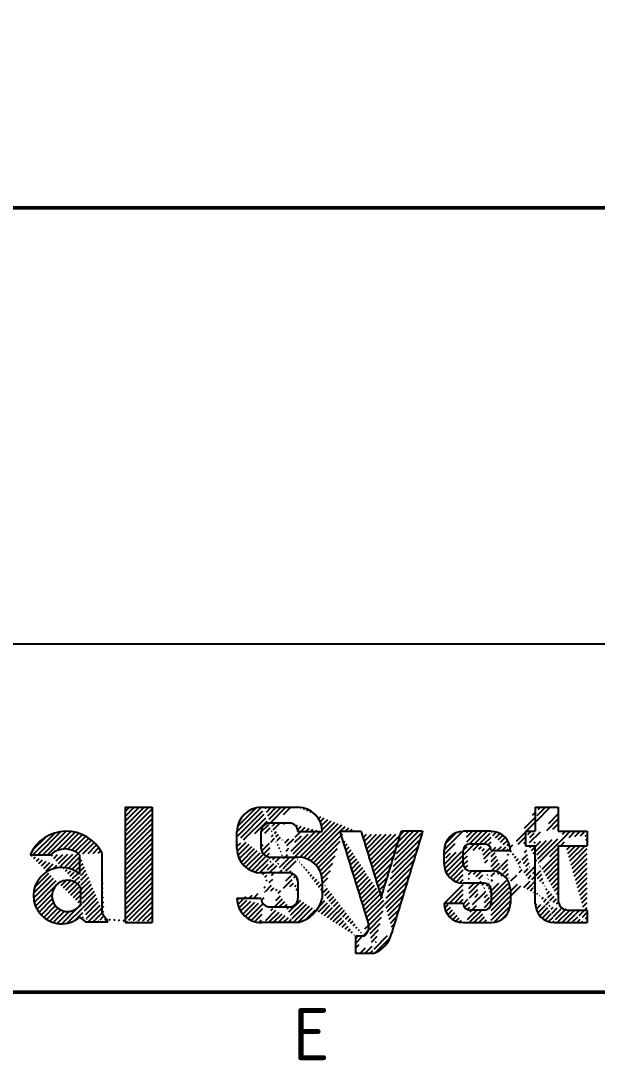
# Model space of a CAD drawing. Header units: millimetres. Extents: x 0 to 556, y 1 to 306.
# Drawn here: x 220.93 to 247.37, y 3.38 to 51.09 of the extents above; entities that cross this region are included whole.
import ezdxf
from ezdxf.enums import TextEntityAlignment as Align

# ---------------------------------------------------------------- set-up
doc = ezdxf.new("R2010")
doc.units = ezdxf.units.MM
for name, color, linetype in [('LSIS LOGO', 7, 'Continuous'), ('Sheet Line', 3, 'Continuous'), ('Sheet Text', 2, 'Continuous')]:
    doc.layers.add(name, color=color, linetype=linetype)
doc.layers.add('Sheet Out Line', color=2, linetype='Continuous', lineweight=50)
doc.styles.add('WD_IEC', font='ISOCP2.shx', dxfattribs={"width": 1.1, "height": 2.4, "bigfont": 'whgtxt.shx'})
pattern_1 = [(45, (-164, -6.5), (-0.1122532, 0.1122532), [])]

# ---------------------------------------------------------------- blocks, each defined once
blk = doc.blocks.new('LSLOGO')
at = {"linetype": 'Continuous'}
h = blk.add_hatch(dxfattribs=at)
h.set_pattern_fill('ANSI31', color=256, scale=0.05, style=0)
h.set_pattern_definition(pattern_1)
edge = h.paths.add_edge_path(flags=16)
edge.add_line((62.898, 3.196), (62.951, 3.25))
h.paths.add_polyline_path([(62.798, 3.196), (62.951, 3.196), (62.951, 3.338), (62.951, 3.482), (62.951, 3.625), (62.951, 3.768), (62.951, 3.911), (62.951, 4.055), (62.951, 4.197), (62.951, 4.34), (62.951, 4.484), (62.951, 4.627), (62.951, 4.77), (62.951, 4.913), (62.951, 5.055), (62.951, 5.199), (62.951, 5.342), (62.951, 5.486), (62.951, 5.628), (62.951, 5.772), (62.951, 5.914), (62.951, 6.057), (62.951, 6.201), (62.951, 6.345), (62.951, 6.487), (62.951, 6.63), (62.951, 6.774), (62.951, 6.916), (62.951, 7.06), (62.951, 7.203), (62.951, 7.345), (62.951, 7.489), (62.951, 7.632), (62.951, 7.775), (62.951, 7.918), (62.951, 8.062), (62.951, 8.204), (62.951, 8.347), (62.951, 8.491), (62.798, 8.491), (62.643, 8.491), (62.488, 8.491), (62.333, 8.491), (62.18, 8.491), (62.025, 8.491), (61.87, 8.491), (61.715, 8.491), (61.715, 8.347), (61.715, 8.204), (61.715, 8.062), (61.715, 7.918), (61.715, 7.775), (61.715, 7.632), (61.715, 7.489), (61.715, 7.345), (61.715, 7.203), (61.715, 7.06), (61.715, 6.916), (61.715, 6.774), (61.715, 6.63), (61.715, 6.487), (61.715, 6.345), (61.715, 6.201), (61.715, 6.057), (61.715, 5.914), (61.715, 5.772), (61.715, 5.628), (61.715, 5.486), (61.715, 5.342), (61.715, 5.199), (61.715, 5.055), (61.715, 4.913), (61.715, 4.77), (61.715, 4.627), (61.715, 4.484), (61.715, 4.34), (61.715, 4.197), (61.715, 4.055), (61.715, 3.911), (61.715, 3.768), (61.715, 3.625), (61.715, 3.482), (61.715, 3.338), (61.715, 3.196), (61.87, 3.196), (62.025, 3.196), (62.18, 3.196), (62.333, 3.196), (62.488, 3.196), (62.643, 3.196)])
edge = h.paths.add_edge_path()
edge.add_line((58.131, 6.311), (58.287, 6.311))
edge.add_line((57.974, 6.311), (58.131, 6.311))
edge.add_line((57.818, 6.311), (57.974, 6.311))
edge.add_line((57.662, 6.311), (57.818, 6.311))
edge.add_line((57.506, 6.311), (57.662, 6.311))
edge.add_line((57.351, 6.311), (57.506, 6.311))
edge.add_arc((59.022, 5.559), 1.833, 27.0284, 155.7724)
edge.add_arc((58.793, 4.436), 1.289, 49.8741, 310.1258)
edge.add_line((60.778, 3.235), (60.926, 3.235))
edge.add_line((60.63, 3.235), (60.778, 3.235))
edge.add_line((60.483, 3.235), (60.63, 3.235))
edge.add_line((60.335, 3.235), (60.483, 3.235))
edge.add_line((60.187, 3.235), (60.335, 3.235))
edge.add_line((60.039, 3.235), (60.187, 3.235))
edge.add_line((59.891, 3.235), (60.039, 3.235))
edge.add_line((59.666, 4.184), (59.666, 4.024))
edge.add_line((59.666, 4.345), (59.666, 4.184))
edge.add_line((59.666, 4.505), (59.666, 4.345))
edge.add_line((59.666, 4.665), (59.666, 4.505))
edge.add_line((59.666, 4.826), (59.666, 4.665))
edge.add_line((59.624, 5.569), (59.624, 5.421))
edge.add_line((59.624, 5.717), (59.624, 5.569))
edge.add_line((59.624, 5.866), (59.624, 5.717))
edge.add_line((59.624, 6.014), (59.624, 5.866))
edge.add_line((59.624, 6.163), (59.624, 6.014))
edge.add_line((59.624, 6.311), (59.624, 6.163))
edge.add_line((59.801, 3.307), (59.891, 3.235))
edge.add_line((59.713, 3.379), (59.801, 3.307))
edge.add_line((59.624, 3.451), (59.713, 3.379))
edge.add_line((62.898, 3.196), (62.951, 3.25))
edge.add_line((60.836, 3.369), (60.926, 3.235))
edge.add_line((60.744, 3.501), (60.836, 3.369))
edge.add_line((60.654, 3.634), (60.744, 3.501))
edge.add_line((60.654, 6.246), (60.654, 6.392))
edge.add_line((60.654, 6.101), (60.654, 6.246))
edge.add_line((60.654, 5.956), (60.654, 6.101))
edge.add_line((60.654, 5.811), (60.654, 5.956))
edge.add_line((60.654, 5.666), (60.654, 5.811))
edge.add_line((60.654, 5.521), (60.654, 5.666))
edge.add_line((60.654, 5.376), (60.654, 5.521))
edge.add_line((60.654, 5.23), (60.654, 5.376))
edge.add_line((60.654, 5.085), (60.654, 5.23))
edge.add_line((60.654, 4.94), (60.654, 5.085))
edge.add_line((60.654, 4.795), (60.654, 4.94))
edge.add_line((60.654, 4.65), (60.654, 4.795))
edge.add_line((60.654, 4.505), (60.654, 4.65))
edge.add_line((60.654, 4.36), (60.654, 4.505))
edge.add_line((60.654, 4.215), (60.654, 4.36))
edge.add_line((60.654, 4.069), (60.654, 4.215))
edge.add_line((60.654, 3.924), (60.654, 4.069))
edge.add_line((60.654, 3.779), (60.654, 3.924))
edge.add_line((60.654, 3.634), (60.654, 3.779))
edge.add_arc((58.955, 5.609), 0.969, 46.3966, 133.6037)
edge.add_arc((59.073, 4.425), 0.716, 34.0739, 325.9259)
h = blk.add_hatch(dxfattribs=at)
h.set_pattern_fill('ANSI31', color=256, scale=0.05, style=0)
h.set_pattern_definition(pattern_1)
edge = h.paths.add_edge_path()
edge.add_line((74.55, 7.388), (74.39, 7.388))
edge.add_line((74.712, 7.388), (74.55, 7.388))
edge.add_line((74.874, 7.388), (74.712, 7.388))
edge.add_line((75.036, 7.388), (74.874, 7.388))
edge.add_line((75.198, 7.388), (75.036, 7.388))
edge.add_line((75.359, 7.388), (75.198, 7.388))
edge.add_arc((72.71, 2.977), 1.251, 287.6951, 347.2639)
edge.add_line((72.288, 1.784), (72.288, 1.945))
edge.add_line((72.288, 1.945), (72.288, 2.105))
edge.add_line((72.288, 2.105), (72.288, 2.266))
edge.add_line((72.288, 2.266), (72.288, 2.426))
edge.add_line((72.288, 2.426), (72.288, 2.587))
edge.add_arc((68.347, 7.375), 0.39, 90, 180)
edge.add_arc((68.347, 6.595), 0.39, 180, 270)
edge.add_arc((69.25, 5.09), 0.39, 0, 90)
edge.add_arc((67.957, 7.375), 1.115, 90, 180)
edge.add_arc((67.957, 6.595), 1.115, 180, 270)
edge.add_arc((69.25, 4.31), 0.39, 270, 360)
edge.add_line((72.288, 2.587), (72.422, 2.587))
edge.add_line((72.422, 2.587), (72.556, 2.587))
edge.add_line((72.556, 2.587), (72.689, 2.587))
edge.add_arc((69.64, 5.09), 1.115, 0, 90)
edge.add_line((68.11, 3.196), (67.958, 3.196))
edge.add_line((68.263, 3.196), (68.11, 3.196))
edge.add_line((68.416, 3.196), (68.263, 3.196))
edge.add_line((68.568, 3.196), (68.416, 3.196))
edge.add_line((68.722, 3.196), (68.568, 3.196))
edge.add_line((68.875, 3.196), (68.722, 3.196))
edge.add_line((69.029, 3.196), (68.875, 3.196))
edge.add_line((69.181, 3.196), (69.029, 3.196))
edge.add_line((69.334, 3.196), (69.181, 3.196))
edge.add_line((69.488, 3.196), (69.334, 3.196))
edge.add_line((69.64, 3.196), (69.488, 3.196))
edge.add_line((69.099, 3.92), (69.25, 3.92))
edge.add_line((68.948, 3.92), (69.099, 3.92))
edge.add_line((68.799, 3.92), (68.948, 3.92))
edge.add_line((68.649, 3.92), (68.799, 3.92))
edge.add_line((68.498, 3.92), (68.649, 3.92))
edge.add_line((68.347, 3.92), (68.498, 3.92))
edge.add_line((67.002, 4.311), (66.843, 4.311))
edge.add_line((67.161, 4.311), (67.002, 4.311))
edge.add_line((67.32, 4.311), (67.161, 4.311))
edge.add_line((67.479, 4.311), (67.32, 4.311))
edge.add_line((67.638, 4.311), (67.479, 4.311))
edge.add_line((67.797, 4.311), (67.638, 4.311))
edge.add_line((67.958, 4.311), (67.797, 4.311))
edge.add_arc((69.25, 7.375), 0.39, 0, 90)
edge.add_arc((69.64, 7.375), 1.115, 0, 90)
edge.add_line((72.371, 7.388), (72.533, 7.388))
edge.add_line((72.21, 7.388), (72.371, 7.388))
edge.add_line((72.048, 7.388), (72.21, 7.388))
edge.add_line((71.886, 7.388), (72.048, 7.388))
edge.add_line((71.724, 7.388), (71.886, 7.388))
edge.add_line((71.562, 7.388), (71.724, 7.388))
edge.add_line((70.754, 4.467), (70.754, 4.311))
edge.add_line((70.754, 4.622), (70.754, 4.467))
edge.add_line((70.754, 4.778), (70.754, 4.622))
edge.add_line((70.754, 4.934), (70.754, 4.778))
edge.add_line((70.754, 5.091), (70.754, 4.934))
edge.add_line((69.496, 6.205), (69.64, 6.205))
edge.add_line((69.352, 6.205), (69.496, 6.205))
edge.add_line((69.209, 6.205), (69.352, 6.205))
edge.add_line((69.065, 6.205), (69.209, 6.205))
edge.add_line((68.922, 6.205), (69.065, 6.205))
edge.add_line((68.778, 6.205), (68.922, 6.205))
edge.add_line((68.635, 6.205), (68.778, 6.205))
edge.add_line((68.491, 6.205), (68.635, 6.205))
edge.add_line((68.347, 6.205), (68.491, 6.205))
edge.add_line((68.101, 5.48), (67.958, 5.48))
edge.add_line((68.245, 5.48), (68.101, 5.48))
edge.add_line((68.388, 5.48), (68.245, 5.48))
edge.add_line((68.532, 5.48), (68.388, 5.48))
edge.add_line((68.675, 5.48), (68.532, 5.48))
edge.add_line((68.819, 5.48), (68.675, 5.48))
edge.add_line((68.963, 5.48), (68.819, 5.48))
edge.add_line((69.106, 5.48), (68.963, 5.48))
edge.add_line((69.25, 5.48), (69.106, 5.48))
edge.add_line((66.843, 7.22), (66.843, 7.375))
edge.add_line((66.843, 7.064), (66.843, 7.22))
edge.add_line((66.843, 6.908), (66.843, 7.064))
edge.add_line((66.843, 6.751), (66.843, 6.908))
edge.add_line((66.843, 6.595), (66.843, 6.751))
edge.add_line((69.488, 8.49), (69.64, 8.49))
edge.add_line((69.334, 8.49), (69.488, 8.49))
edge.add_line((69.181, 8.49), (69.334, 8.49))
edge.add_line((69.029, 8.49), (69.181, 8.49))
edge.add_line((68.875, 8.49), (69.029, 8.49))
edge.add_line((68.722, 8.49), (68.875, 8.49))
edge.add_line((68.568, 8.49), (68.722, 8.49))
edge.add_line((68.416, 8.49), (68.568, 8.49))
edge.add_line((68.263, 8.49), (68.416, 8.49))
edge.add_line((68.11, 8.49), (68.263, 8.49))
edge.add_line((67.958, 8.49), (68.11, 8.49))
edge.add_line((69.64, 4.467), (69.64, 4.311))
edge.add_line((69.64, 4.622), (69.64, 4.467))
edge.add_line((69.64, 4.778), (69.64, 4.622))
edge.add_line((69.64, 4.934), (69.64, 4.778))
edge.add_line((69.64, 5.091), (69.64, 4.934))
edge.add_arc((67.957, 4.31), 1.115, 180, 270)
edge.add_line((68.498, 7.766), (68.347, 7.766))
edge.add_line((68.647, 7.766), (68.498, 7.766))
edge.add_line((68.799, 7.766), (68.647, 7.766))
edge.add_line((68.948, 7.766), (68.799, 7.766))
edge.add_line((69.099, 7.766), (68.948, 7.766))
edge.add_line((69.25, 7.766), (69.099, 7.766))
edge.add_line((67.958, 7.22), (67.958, 7.375))
edge.add_line((67.958, 7.064), (67.958, 7.22))
edge.add_line((67.958, 6.908), (67.958, 7.064))
edge.add_line((67.958, 6.751), (67.958, 6.908))
edge.add_line((67.958, 6.595), (67.958, 6.751))
edge.add_line((70.595, 7.375), (70.754, 7.375))
edge.add_line((70.436, 7.375), (70.595, 7.375))
edge.add_line((70.277, 7.375), (70.436, 7.375))
edge.add_line((70.118, 7.375), (70.277, 7.375))
edge.add_line((69.959, 7.375), (70.118, 7.375))
edge.add_line((69.799, 7.375), (69.959, 7.375))
edge.add_line((69.64, 7.375), (69.799, 7.375))
edge.add_arc((68.347, 4.31), 0.39, 180, 270)
edge.add_arc((69.281, 4.669), 1.516, 283.6863, 346.3154)
edge.add_arc((72.345, 3.009), 0.544, 309.2394, 369.8839)
edge.add_line((73.091, 1.784), (72.93, 1.784))
edge.add_line((72.93, 1.784), (72.77, 1.784))
edge.add_line((72.77, 1.784), (72.609, 1.784))
edge.add_line((72.609, 1.784), (72.449, 1.784))
edge.add_line((72.449, 1.784), (72.288, 1.784))
edge.add_line((72.839, 3.24), (72.881, 3.102))
edge.add_line((72.796, 3.379), (72.839, 3.24))
edge.add_line((72.754, 3.517), (72.796, 3.379))
edge.add_line((72.711, 3.655), (72.754, 3.517))
edge.add_line((72.668, 3.793), (72.711, 3.655))
edge.add_line((72.626, 3.932), (72.668, 3.793))
edge.add_line((72.584, 4.07), (72.626, 3.932))
edge.add_line((72.54, 4.208), (72.584, 4.07))
edge.add_line((72.498, 4.346), (72.54, 4.208))
edge.add_line((72.456, 4.484), (72.498, 4.346))
edge.add_line((72.414, 4.623), (72.456, 4.484))
edge.add_line((72.371, 4.761), (72.414, 4.623))
edge.add_line((72.328, 4.899), (72.371, 4.761))
edge.add_line((72.286, 5.037), (72.328, 4.899))
edge.add_line((72.243, 5.176), (72.286, 5.037))
edge.add_line((72.201, 5.314), (72.243, 5.176))
edge.add_line((72.157, 5.452), (72.201, 5.314))
edge.add_line((72.115, 5.59), (72.157, 5.452))
edge.add_line((72.073, 5.728), (72.115, 5.59))
edge.add_line((72.031, 5.867), (72.073, 5.728))
edge.add_line((71.989, 6.005), (72.031, 5.867))
edge.add_line((71.945, 6.143), (71.989, 6.005))
edge.add_line((71.903, 6.281), (71.945, 6.143))
edge.add_line((71.86, 6.419), (71.903, 6.281))
edge.add_line((71.818, 6.559), (71.86, 6.419))
edge.add_line((71.775, 6.696), (71.818, 6.559))
edge.add_line((71.732, 6.834), (71.775, 6.696))
edge.add_line((71.69, 6.972), (71.732, 6.834))
edge.add_line((71.648, 7.11), (71.69, 6.972))
edge.add_line((71.604, 7.25), (71.648, 7.11))
edge.add_line((71.562, 7.388), (71.604, 7.25))
edge.add_line((73.419, 4.509), (73.461, 4.373))
edge.add_line((73.376, 4.646), (73.419, 4.509))
edge.add_line((73.334, 4.784), (73.376, 4.646))
edge.add_line((73.292, 4.92), (73.334, 4.784))
edge.add_line((73.25, 5.058), (73.292, 4.92))
edge.add_line((73.207, 5.195), (73.25, 5.058))
edge.add_line((73.165, 5.331), (73.207, 5.195))
edge.add_line((73.123, 5.469), (73.165, 5.331))
edge.add_line((73.081, 5.606), (73.123, 5.469))
edge.add_line((73.039, 5.742), (73.081, 5.606))
edge.add_line((72.996, 5.88), (73.039, 5.742))
edge.add_line((72.954, 6.017), (72.996, 5.88))
edge.add_line((72.913, 6.153), (72.954, 6.017))
edge.add_line((72.871, 6.291), (72.913, 6.153))
edge.add_line((72.829, 6.428), (72.871, 6.291))
edge.add_line((72.787, 6.566), (72.829, 6.428))
edge.add_line((72.744, 6.702), (72.787, 6.566))
edge.add_line((72.702, 6.839), (72.744, 6.702))
edge.add_line((72.66, 6.977), (72.702, 6.839))
edge.add_line((72.618, 7.113), (72.66, 6.977))
edge.add_line((72.575, 7.251), (72.618, 7.113))
edge.add_line((72.533, 7.388), (72.575, 7.251))
edge.add_line((74.347, 7.251), (74.39, 7.388))
edge.add_line((74.305, 7.113), (74.347, 7.251))
edge.add_line((74.263, 6.977), (74.305, 7.113))
edge.add_line((74.221, 6.839), (74.263, 6.977))
edge.add_line((74.179, 6.702), (74.221, 6.839))
edge.add_line((74.136, 6.566), (74.179, 6.702))
edge.add_line((74.094, 6.428), (74.136, 6.566))
edge.add_line((74.052, 6.291), (74.094, 6.428))
edge.add_line((74.01, 6.153), (74.052, 6.291))
edge.add_line((73.967, 6.017), (74.01, 6.153))
edge.add_line((73.925, 5.88), (73.967, 6.017))
edge.add_line((73.883, 5.742), (73.925, 5.88))
edge.add_line((73.841, 5.606), (73.883, 5.742))
edge.add_line((73.799, 5.469), (73.841, 5.606))
edge.add_line((73.756, 5.331), (73.799, 5.469))
edge.add_line((73.714, 5.195), (73.756, 5.331))
edge.add_line((73.672, 5.058), (73.714, 5.195))
edge.add_line((73.63, 4.92), (73.672, 5.058))
edge.add_line((73.587, 4.784), (73.63, 4.92))
edge.add_line((73.545, 4.646), (73.587, 4.784))
edge.add_line((73.503, 4.509), (73.545, 4.646))
edge.add_line((73.461, 4.373), (73.503, 4.509))
edge.add_line((73.973, 2.839), (73.931, 2.701))
edge.add_line((74.014, 2.977), (73.973, 2.839))
edge.add_line((74.056, 3.114), (74.014, 2.977))
edge.add_line((74.098, 3.252), (74.056, 3.114))
edge.add_line((74.141, 3.39), (74.098, 3.252))
edge.add_line((74.183, 3.528), (74.141, 3.39))
edge.add_line((74.225, 3.666), (74.183, 3.528))
edge.add_line((74.267, 3.804), (74.225, 3.666))
edge.add_line((74.308, 3.942), (74.267, 3.804))
edge.add_line((74.35, 4.079), (74.308, 3.942))
edge.add_line((74.393, 4.216), (74.35, 4.079))
edge.add_line((74.435, 4.354), (74.393, 4.216))
edge.add_line((74.477, 4.492), (74.435, 4.354))
edge.add_line((74.519, 4.63), (74.477, 4.492))
edge.add_line((74.561, 4.768), (74.519, 4.63))
edge.add_line((74.604, 4.906), (74.561, 4.768))
edge.add_line((74.644, 5.044), (74.604, 4.906))
edge.add_line((74.687, 5.182), (74.644, 5.044))
edge.add_line((74.729, 5.32), (74.687, 5.182))
edge.add_line((74.771, 5.458), (74.729, 5.32))
edge.add_line((74.813, 5.596), (74.771, 5.458))
edge.add_line((74.856, 5.734), (74.813, 5.596))
edge.add_line((74.898, 5.872), (74.856, 5.734))
edge.add_line((74.939, 6.01), (74.898, 5.872))
edge.add_line((74.981, 6.148), (74.939, 6.01))
edge.add_line((75.023, 6.285), (74.981, 6.148))
edge.add_line((75.065, 6.422), (75.023, 6.285))
edge.add_line((75.108, 6.56), (75.065, 6.422))
edge.add_line((75.15, 6.698), (75.108, 6.56))
edge.add_line((75.192, 6.836), (75.15, 6.698))
edge.add_line((75.234, 6.974), (75.192, 6.836))
edge.add_line((75.275, 7.112), (75.234, 6.974))
edge.add_line((75.317, 7.25), (75.275, 7.112))
edge.add_line((75.359, 7.388), (75.317, 7.25))
h = blk.add_hatch(dxfattribs=at)
h.set_pattern_fill('ANSI31', color=256, scale=0.05, style=0)
h.set_pattern_definition(pattern_1)
edge = h.paths.add_edge_path()
edge.add_line((82.76, 6.726), (82.908, 6.726))
edge.add_line((82.614, 6.726), (82.76, 6.726))
edge.add_line((82.466, 6.726), (82.614, 6.726))
edge.add_line((82.319, 6.726), (82.466, 6.726))
edge.add_line((82.172, 6.726), (82.319, 6.726))
edge.add_line((82.025, 6.726), (82.172, 6.726))
edge.add_line((81.877, 6.726), (82.025, 6.726))
edge.add_line((81.731, 6.726), (81.877, 6.726))
edge.add_line((81.583, 6.726), (81.731, 6.726))
edge.add_line((82.76, 7.388), (82.908, 7.388))
edge.add_line((82.614, 7.388), (82.76, 7.388))
edge.add_line((82.466, 7.388), (82.614, 7.388))
edge.add_line((82.319, 7.388), (82.466, 7.388))
edge.add_line((82.172, 7.388), (82.319, 7.388))
edge.add_line((82.025, 7.388), (82.172, 7.388))
edge.add_line((81.877, 7.388), (82.025, 7.388))
edge.add_line((81.731, 7.388), (81.877, 7.388))
edge.add_line((81.583, 7.388), (81.731, 7.388))
edge.add_line((82.76, 3.769), (82.908, 3.769))
edge.add_line((82.614, 3.769), (82.76, 3.769))
edge.add_line((82.466, 3.769), (82.614, 3.769))
edge.add_line((82.319, 3.769), (82.466, 3.769))
edge.add_line((82.172, 3.769), (82.319, 3.769))
edge.add_line((82.025, 3.769), (82.172, 3.769))
edge.add_line((82.759, 3.196), (82.908, 3.196))
edge.add_line((82.608, 3.196), (82.759, 3.196))
edge.add_line((82.459, 3.196), (82.608, 3.196))
edge.add_line((82.308, 3.196), (82.459, 3.196))
edge.add_line((82.159, 3.196), (82.308, 3.196))
edge.add_line((82.01, 3.196), (82.159, 3.196))
edge.add_line((81.859, 3.196), (82.01, 3.196))
edge.add_line((81.71, 3.196), (81.859, 3.196))
edge.add_line((81.559, 3.196), (81.71, 3.196))
edge.add_line((81.41, 3.196), (81.559, 3.196))
edge.add_line((79.344, 6.505), (79.381, 6.542))
edge.add_arc((82.025, 4.211), 0.441, 180, 270)
edge.add_arc((81.41, 4.078), 0.882, 180, 270)
edge.add_line((80.528, 6.578), (80.528, 6.726))
edge.add_line((80.528, 6.432), (80.528, 6.578))
edge.add_line((80.528, 6.284), (80.528, 6.432))
edge.add_line((80.528, 6.138), (80.528, 6.284))
edge.add_line((80.528, 5.99), (80.528, 6.138))
edge.add_line((80.528, 5.844), (80.528, 5.99))
edge.add_line((80.528, 5.696), (80.528, 5.844))
edge.add_line((80.528, 5.549), (80.528, 5.696))
edge.add_line((80.528, 5.402), (80.528, 5.549))
edge.add_line((80.528, 5.255), (80.528, 5.402))
edge.add_line((80.528, 5.107), (80.528, 5.255))
edge.add_line((80.528, 4.961), (80.528, 5.107))
edge.add_line((80.528, 4.813), (80.528, 4.961))
edge.add_line((80.528, 4.667), (80.528, 4.813))
edge.add_line((80.528, 4.519), (80.528, 4.667))
edge.add_line((80.528, 4.373), (80.528, 4.519))
edge.add_line((80.528, 4.225), (80.528, 4.373))
edge.add_line((80.528, 4.079), (80.528, 4.225))
edge.add_line((80.082, 6.891), (80.082, 6.726))
edge.add_line((80.082, 7.057), (80.082, 6.891))
edge.add_line((80.082, 7.221), (80.082, 7.057))
edge.add_line((80.082, 7.388), (80.082, 7.221))
edge.add_line((81.583, 7.545), (81.583, 7.388))
edge.add_line((81.583, 7.703), (81.583, 7.545))
edge.add_line((81.583, 7.86), (81.583, 7.703))
edge.add_line((81.583, 8.018), (81.583, 7.86))
edge.add_line((81.583, 8.176), (81.583, 8.018))
edge.add_line((81.583, 8.333), (81.583, 8.176))
edge.add_line((81.583, 8.491), (81.583, 8.333))
edge.add_line((80.378, 6.726), (80.528, 6.726))
edge.add_line((80.229, 6.726), (80.378, 6.726))
edge.add_line((80.082, 6.726), (80.229, 6.726))
edge.add_line((81.583, 4.359), (81.583, 4.211))
edge.add_line((81.583, 4.506), (81.583, 4.359))
edge.add_line((81.583, 4.654), (81.583, 4.506))
edge.add_line((81.583, 4.802), (81.583, 4.654))
edge.add_line((81.583, 4.95), (81.583, 4.802))
edge.add_line((81.583, 5.098), (81.583, 4.95))
edge.add_line((81.583, 5.247), (81.583, 5.098))
edge.add_line((81.583, 5.395), (81.583, 5.247))
edge.add_line((81.583, 5.542), (81.583, 5.395))
edge.add_line((81.583, 5.69), (81.583, 5.542))
edge.add_line((81.583, 5.838), (81.583, 5.69))
edge.add_line((81.583, 5.986), (81.583, 5.838))
edge.add_line((81.583, 6.133), (81.583, 5.986))
edge.add_line((81.583, 6.281), (81.583, 6.133))
edge.add_line((81.583, 6.429), (81.583, 6.281))
edge.add_line((81.583, 6.578), (81.583, 6.429))
edge.add_line((81.583, 6.726), (81.583, 6.578))
edge.add_line((79.383, 4.232), (79.383, 4.079))
edge.add_line((79.383, 4.387), (79.383, 4.232))
edge.add_line((79.383, 4.542), (79.383, 4.387))
edge.add_line((79.383, 4.696), (79.383, 4.542))
edge.add_line((80.378, 7.388), (80.528, 7.388))
edge.add_line((80.229, 7.388), (80.378, 7.388))
edge.add_line((80.082, 7.388), (80.229, 7.388))
edge.add_line((81.433, 8.491), (81.583, 8.491))
edge.add_line((81.282, 8.491), (81.433, 8.491))
edge.add_line((81.131, 8.491), (81.282, 8.491))
edge.add_line((80.979, 8.491), (81.131, 8.491))
edge.add_line((80.829, 8.491), (80.979, 8.491))
edge.add_line((80.678, 8.491), (80.829, 8.491))
edge.add_line((80.528, 8.491), (80.678, 8.491))
edge.add_line((80.528, 7.545), (80.528, 7.388))
edge.add_line((80.528, 7.703), (80.528, 7.545))
edge.add_line((80.528, 7.86), (80.528, 7.703))
edge.add_line((80.528, 8.018), (80.528, 7.86))
edge.add_line((80.528, 8.176), (80.528, 8.018))
edge.add_line((80.528, 8.333), (80.528, 8.176))
edge.add_line((80.528, 8.491), (80.528, 8.333))
edge.add_line((77.697, 3.769), (77.533, 3.769))
edge.add_line((77.862, 3.769), (77.697, 3.769))
edge.add_line((78.027, 3.769), (77.862, 3.769))
edge.add_line((78.191, 3.769), (78.027, 3.769))
edge.add_line((78.359, 3.196), (78.501, 3.196))
edge.add_line((78.217, 3.196), (78.359, 3.196))
edge.add_line((78.074, 3.196), (78.217, 3.196))
edge.add_line((77.934, 3.196), (78.074, 3.196))
edge.add_line((77.792, 3.196), (77.934, 3.196))
edge.add_line((77.649, 3.196), (77.792, 3.196))
edge.add_line((77.507, 3.196), (77.649, 3.196))
edge.add_line((77.365, 3.196), (77.507, 3.196))
edge.add_line((77.224, 3.196), (77.365, 3.196))
edge.add_arc((78.192, 6.505), 0.309, 0, 90)
edge.add_arc((77.532, 6.505), 0.309, 90, 180)
edge.add_arc((77.532, 5.887), 0.309, 180, 270)
edge.add_arc((78.192, 4.696), 0.309, 0, 90)
edge.add_arc((78.192, 4.078), 0.309, 270, 360)
edge.add_line((78.339, 5.579), (78.501, 5.579))
edge.add_line((78.177, 5.579), (78.339, 5.579))
edge.add_line((78.017, 5.579), (78.177, 5.579))
edge.add_line((77.855, 5.579), (78.017, 5.579))
edge.add_line((77.694, 5.579), (77.855, 5.579))
edge.add_line((77.533, 5.579), (77.694, 5.579))
edge.add_line((77.385, 5.005), (77.224, 5.005))
edge.add_line((77.547, 5.005), (77.385, 5.005))
edge.add_line((77.707, 5.005), (77.547, 5.005))
edge.add_line((77.869, 5.005), (77.707, 5.005))
edge.add_line((78.031, 5.005), (77.869, 5.005))
edge.add_line((78.191, 5.005), (78.031, 5.005))
edge.add_line((78.501, 4.232), (78.501, 4.079))
edge.add_line((78.501, 4.387), (78.501, 4.232))
edge.add_line((78.501, 4.542), (78.501, 4.387))
edge.add_line((78.501, 4.696), (78.501, 4.542))
edge.add_line((78.027, 6.813), (78.191, 6.813))
edge.add_line((77.862, 6.813), (78.027, 6.813))
edge.add_line((77.697, 6.813), (77.862, 6.813))
edge.add_line((77.533, 6.813), (77.697, 6.813))
edge.add_line((77.224, 6.35), (77.224, 6.505))
edge.add_line((77.224, 6.195), (77.224, 6.35))
edge.add_line((77.224, 6.042), (77.224, 6.195))
edge.add_line((77.224, 5.887), (77.224, 6.042))
edge.add_arc((77.532, 4.078), 0.309, 180, 270)
edge.add_line((77.365, 7.388), (77.224, 7.388))
edge.add_line((77.507, 7.388), (77.365, 7.388))
edge.add_line((77.649, 7.388), (77.507, 7.388))
edge.add_line((77.792, 7.388), (77.649, 7.388))
edge.add_line((77.934, 7.388), (77.792, 7.388))
edge.add_line((78.074, 7.388), (77.934, 7.388))
edge.add_line((78.217, 7.388), (78.074, 7.388))
edge.add_line((78.359, 7.388), (78.217, 7.388))
edge.add_line((78.501, 7.388), (78.359, 7.388))
edge.add_arc((78.501, 6.505), 0.882, 0, 90)
edge.add_arc((78.501, 4.078), 0.882, 270, 360)
edge.add_line((79.236, 6.505), (79.383, 6.505))
edge.add_line((79.089, 6.505), (79.236, 6.505))
edge.add_line((78.941, 6.505), (79.089, 6.505))
edge.add_line((78.795, 6.505), (78.941, 6.505))
edge.add_line((78.647, 6.505), (78.795, 6.505))
edge.add_line((78.501, 6.505), (78.647, 6.505))
edge.add_arc((78.501, 4.696), 0.882, 0, 90)
edge.add_line((82.908, 3.34), (82.908, 3.196))
edge.add_line((82.908, 3.482), (82.908, 3.34))
edge.add_line((82.908, 3.625), (82.908, 3.482))
edge.add_line((82.908, 3.769), (82.908, 3.625))
edge.add_line((82.908, 6.891), (82.908, 6.726))
edge.add_line((82.908, 7.057), (82.908, 6.891))
edge.add_line((82.908, 7.221), (82.908, 7.057))
edge.add_line((82.908, 7.388), (82.908, 7.221))
edge.add_line((76.34, 6.35), (76.34, 6.505))
edge.add_line((76.34, 6.195), (76.34, 6.35))
edge.add_line((76.34, 6.042), (76.34, 6.195))
edge.add_line((76.34, 5.887), (76.34, 6.042))
edge.add_arc((77.224, 6.505), 0.882, 90, 180)
edge.add_arc((77.224, 5.887), 0.882, 180, 270)
edge.add_arc((77.224, 4.078), 0.882, 180, 270)
edge.add_line((76.488, 4.079), (76.34, 4.079))
edge.add_line((76.636, 4.079), (76.488, 4.079))
edge.add_line((76.782, 4.079), (76.636, 4.079))
edge.add_line((76.929, 4.079), (76.782, 4.079))
edge.add_line((77.077, 4.079), (76.929, 4.079))
edge.add_line((77.224, 4.079), (77.077, 4.079))
for p, q in [((61.715, 8.491), (61.87, 8.491)), ((61.715, 8.491), (61.715, 8.347)), ((61.715, 8.347), (61.715, 8.204)), ((61.715, 8.204), (61.715, 8.062)), ((61.87, 8.491), (62.025, 8.491)), ((62.025, 8.491), (62.18, 8.491)), ((62.18, 8.491), (62.333, 8.491)), ((62.333, 8.491), (62.488, 8.491)), ((62.488, 8.491), (62.643, 8.491)), ((62.643, 8.491), (62.798, 8.491)), ((62.798, 8.491), (62.951, 8.491)), ((62.951, 8.491), (62.951, 8.347)), ((62.951, 8.347), (62.951, 8.204)), ((62.951, 8.204), (62.951, 8.062)), ((67.958, 8.49), (68.11, 8.49)), ((68.11, 8.49), (68.263, 8.49)), ((68.263, 8.49), (68.416, 8.49)), ((68.416, 8.49), (68.568, 8.49)), ((68.568, 8.49), (68.722, 8.49)), ((68.722, 8.49), (68.875, 8.49)), ((68.875, 8.49), (69.029, 8.49)), ((69.029, 8.49), (69.181, 8.49)), ((69.181, 8.49), (69.334, 8.49)), ((69.334, 8.49), (69.488, 8.49)), ((69.488, 8.49), (69.64, 8.49)), ((80.528, 8.491), (80.528, 8.333)), ((80.528, 8.491), (80.678, 8.491)), ((80.528, 8.333), (80.528, 8.176)), ((80.528, 8.176), (80.528, 8.018)), ((80.678, 8.491), (80.829, 8.491)), ((80.829, 8.491), (80.979, 8.491)), ((80.979, 8.491), (81.131, 8.491)), ((81.131, 8.491), (81.282, 8.491)), ((81.282, 8.491), (81.433, 8.491)), ((81.433, 8.491), (81.583, 8.491)), ((81.583, 8.491), (81.583, 8.333)), ((81.583, 8.333), (81.583, 8.176)), ((81.583, 8.176), (81.583, 8.018)), ((61.715, 8.062), (61.715, 7.918)), ((61.715, 7.918), (61.715, 7.775)), ((61.715, 7.775), (61.715, 7.632)), ((62.951, 8.062), (62.951, 7.918)), ((62.951, 7.918), (62.951, 7.775)), ((62.951, 7.775), (62.951, 7.632)), ((68.498, 7.766), (68.347, 7.766)), ((68.647, 7.766), (68.498, 7.766)), ((68.799, 7.766), (68.647, 7.766)), ((68.948, 7.766), (68.799, 7.766)), ((69.099, 7.766), (68.948, 7.766)), ((69.25, 7.766), (69.099, 7.766)), ((80.528, 8.018), (80.528, 7.86)), ((80.528, 7.86), (80.528, 7.703)), ((80.528, 7.703), (80.528, 7.545)), ((81.583, 8.018), (81.583, 7.86)), ((81.583, 7.86), (81.583, 7.703)), ((81.583, 7.703), (81.583, 7.545)), ((61.715, 7.632), (61.715, 7.489)), ((61.715, 7.489), (61.715, 7.345)), ((61.715, 7.345), (61.715, 7.203)), ((61.715, 7.203), (61.715, 7.06)), ((62.951, 7.632), (62.951, 7.489)), ((62.951, 7.489), (62.951, 7.345)), ((62.951, 7.345), (62.951, 7.203)), ((62.951, 7.203), (62.951, 7.06)), ((66.843, 7.22), (66.843, 7.375)), ((66.843, 7.064), (66.843, 7.22)), ((67.958, 7.22), (67.958, 7.375)), ((67.958, 7.064), (67.958, 7.22)), ((69.64, 7.375), (69.799, 7.375)), ((69.799, 7.375), (69.959, 7.375)), ((69.959, 7.375), (70.118, 7.375)), ((70.118, 7.375), (70.277, 7.375)), ((70.277, 7.375), (70.436, 7.375)), ((70.436, 7.375), (70.595, 7.375)), ((70.595, 7.375), (70.754, 7.375)), ((71.562, 7.388), (71.604, 7.25)), ((71.562, 7.388), (71.724, 7.388)), ((71.604, 7.25), (71.648, 7.11)), ((71.724, 7.388), (71.886, 7.388)), ((71.886, 7.388), (72.048, 7.388)), ((72.048, 7.388), (72.21, 7.388)), ((72.21, 7.388), (72.371, 7.388)), ((72.371, 7.388), (72.533, 7.388)), ((72.533, 7.388), (72.575, 7.251)), ((72.575, 7.251), (72.618, 7.113)), ((74.305, 7.113), (74.347, 7.251)), ((74.347, 7.251), (74.39, 7.388)), ((74.55, 7.388), (74.39, 7.388)), ((74.712, 7.388), (74.55, 7.388)), ((74.874, 7.388), (74.712, 7.388)), ((75.036, 7.388), (74.874, 7.388)), ((75.198, 7.388), (75.036, 7.388)), ((75.359, 7.388), (75.198, 7.388)), ((75.317, 7.25), (75.275, 7.112)), ((75.359, 7.388), (75.317, 7.25)), ((77.365, 7.388), (77.224, 7.388)), ((77.507, 7.388), (77.365, 7.388)), ((77.649, 7.388), (77.507, 7.388)), ((77.792, 7.388), (77.649, 7.388)), ((77.934, 7.388), (77.792, 7.388)), ((78.074, 7.388), (77.934, 7.388)), ((78.217, 7.388), (78.074, 7.388)), ((78.359, 7.388), (78.217, 7.388)), ((78.501, 7.388), (78.359, 7.388)), ((80.082, 7.388), (80.229, 7.388)), ((80.082, 7.388), (80.082, 7.221)), ((80.082, 7.221), (80.082, 7.057)), ((80.229, 7.388), (80.378, 7.388)), ((80.378, 7.388), (80.528, 7.388)), ((80.528, 7.545), (80.528, 7.388)), ((81.583, 7.545), (81.583, 7.388)), ((81.583, 7.388), (81.731, 7.388)), ((81.731, 7.388), (81.877, 7.388)), ((81.877, 7.388), (82.025, 7.388)), ((82.025, 7.388), (82.172, 7.388)), ((82.172, 7.388), (82.319, 7.388)), ((82.319, 7.388), (82.466, 7.388)), ((82.466, 7.388), (82.614, 7.388)), ((82.614, 7.388), (82.76, 7.388)), ((82.76, 7.388), (82.908, 7.388)), ((82.908, 7.388), (82.908, 7.221)), ((82.908, 7.221), (82.908, 7.057)), ((61.715, 7.06), (61.715, 6.916)), ((61.715, 6.916), (61.715, 6.774)), ((61.715, 6.774), (61.715, 6.63)), ((62.951, 7.06), (62.951, 6.916)), ((62.951, 6.916), (62.951, 6.774)), ((62.951, 6.774), (62.951, 6.63)), ((66.843, 6.908), (66.843, 7.064)), ((66.843, 6.751), (66.843, 6.908)), ((66.843, 6.595), (66.843, 6.751)), ((67.958, 6.908), (67.958, 7.064)), ((67.958, 6.751), (67.958, 6.908)), ((67.958, 6.595), (67.958, 6.751)), ((71.648, 7.11), (71.69, 6.972)), ((71.69, 6.972), (71.732, 6.834)), ((71.732, 6.834), (71.775, 6.696)), ((71.775, 6.696), (71.818, 6.559)), ((72.618, 7.113), (72.66, 6.977)), ((72.66, 6.977), (72.702, 6.839)), ((72.702, 6.839), (72.744, 6.702)), ((72.744, 6.702), (72.787, 6.566)), ((74.136, 6.566), (74.179, 6.702)), ((74.179, 6.702), (74.221, 6.839)), ((74.221, 6.839), (74.263, 6.977)), ((74.263, 6.977), (74.305, 7.113)), ((75.15, 6.698), (75.108, 6.56)), ((75.192, 6.836), (75.15, 6.698)), ((75.234, 6.974), (75.192, 6.836)), ((75.275, 7.112), (75.234, 6.974)), ((77.533, 6.813), (77.697, 6.813)), ((77.697, 6.813), (77.862, 6.813)), ((77.862, 6.813), (78.027, 6.813)), ((78.027, 6.813), (78.191, 6.813)), ((80.082, 7.057), (80.082, 6.891)), ((80.082, 6.891), (80.082, 6.726)), ((80.082, 6.726), (80.229, 6.726)), ((80.229, 6.726), (80.378, 6.726)), ((80.378, 6.726), (80.528, 6.726)), ((80.528, 6.578), (80.528, 6.726)), ((81.583, 6.726), (81.583, 6.578)), ((81.583, 6.726), (81.731, 6.726)), ((81.731, 6.726), (81.877, 6.726)), ((81.877, 6.726), (82.025, 6.726)), ((82.025, 6.726), (82.172, 6.726)), ((82.172, 6.726), (82.319, 6.726)), ((82.319, 6.726), (82.466, 6.726)), ((82.466, 6.726), (82.614, 6.726)), ((82.614, 6.726), (82.76, 6.726)), ((82.76, 6.726), (82.908, 6.726)), ((82.908, 7.057), (82.908, 6.891)), ((82.908, 6.891), (82.908, 6.726)), ((57.351, 6.311), (57.506, 6.311)), ((57.506, 6.311), (57.662, 6.311)), ((57.662, 6.311), (57.818, 6.311)), ((57.818, 6.311), (57.974, 6.311)), ((57.974, 6.311), (58.131, 6.311)), ((58.131, 6.311), (58.287, 6.311)), ((59.624, 6.311), (59.624, 6.163)), ((60.654, 6.246), (60.654, 6.392)), ((60.654, 6.101), (60.654, 6.246)), ((61.715, 6.63), (61.715, 6.487)), ((61.715, 6.487), (61.715, 6.345)), ((61.715, 6.345), (61.715, 6.201)), ((62.951, 6.63), (62.951, 6.487)), ((62.951, 6.487), (62.951, 6.345)), ((62.951, 6.345), (62.951, 6.201)), ((68.347, 6.205), (68.491, 6.205)), ((68.491, 6.205), (68.635, 6.205)), ((68.635, 6.205), (68.778, 6.205)), ((68.778, 6.205), (68.922, 6.205)), ((68.922, 6.205), (69.065, 6.205)), ((69.065, 6.205), (69.209, 6.205)), ((69.209, 6.205), (69.352, 6.205)), ((69.352, 6.205), (69.496, 6.205)), ((69.496, 6.205), (69.64, 6.205)), ((71.818, 6.559), (71.86, 6.419)), ((71.86, 6.419), (71.903, 6.281)), ((71.903, 6.281), (71.945, 6.143)), ((72.787, 6.566), (72.829, 6.428)), ((72.829, 6.428), (72.871, 6.291)), ((72.871, 6.291), (72.913, 6.153)), ((74.01, 6.153), (74.052, 6.291)), ((74.052, 6.291), (74.094, 6.428)), ((74.094, 6.428), (74.136, 6.566)), ((75.023, 6.285), (74.981, 6.148)), ((75.065, 6.422), (75.023, 6.285)), ((75.108, 6.56), (75.065, 6.422)), ((76.34, 6.35), (76.34, 6.505)), ((76.34, 6.195), (76.34, 6.35)), ((77.224, 6.35), (77.224, 6.505)), ((77.224, 6.195), (77.224, 6.35)), ((78.501, 6.505), (78.647, 6.505)), ((78.647, 6.505), (78.795, 6.505)), ((78.795, 6.505), (78.941, 6.505)), ((78.941, 6.505), (79.089, 6.505)), ((79.089, 6.505), (79.236, 6.505)), ((79.236, 6.505), (79.383, 6.505)), ((79.344, 6.505), (79.381, 6.542)), ((80.528, 6.432), (80.528, 6.578)), ((80.528, 6.284), (80.528, 6.432)), ((80.528, 6.138), (80.528, 6.284)), ((81.583, 6.578), (81.583, 6.429)), ((81.583, 6.429), (81.583, 6.281)), ((81.583, 6.281), (81.583, 6.133)), ((59.624, 6.163), (59.624, 6.014)), ((59.624, 6.014), (59.624, 5.866)), ((59.624, 5.866), (59.624, 5.717)), ((60.654, 5.956), (60.654, 6.101)), ((60.654, 5.811), (60.654, 5.956)), ((60.654, 5.666), (60.654, 5.811)), ((61.715, 6.201), (61.715, 6.057)), ((61.715, 6.057), (61.715, 5.914)), ((61.715, 5.914), (61.715, 5.772)), ((61.715, 5.772), (61.715, 5.628)), ((62.951, 6.201), (62.951, 6.057)), ((62.951, 6.057), (62.951, 5.914)), ((62.951, 5.914), (62.951, 5.772)), ((62.951, 5.772), (62.951, 5.628)), ((71.945, 6.143), (71.989, 6.005)), ((71.989, 6.005), (72.031, 5.867)), ((72.031, 5.867), (72.073, 5.728)), ((72.073, 5.728), (72.115, 5.59)), ((72.913, 6.153), (72.954, 6.017)), ((72.954, 6.017), (72.996, 5.88)), ((72.996, 5.88), (73.039, 5.742)), ((73.039, 5.742), (73.081, 5.606)), ((73.841, 5.606), (73.883, 5.742)), ((73.883, 5.742), (73.925, 5.88)), ((73.925, 5.88), (73.967, 6.017)), ((73.967, 6.017), (74.01, 6.153)), ((74.856, 5.734), (74.813, 5.596)), ((74.898, 5.872), (74.856, 5.734)), ((74.939, 6.01), (74.898, 5.872)), ((74.981, 6.148), (74.939, 6.01)), ((76.34, 6.042), (76.34, 6.195)), ((76.34, 5.887), (76.34, 6.042)), ((77.224, 6.042), (77.224, 6.195)), ((77.224, 5.887), (77.224, 6.042)), ((80.528, 5.99), (80.528, 6.138)), ((80.528, 5.844), (80.528, 5.99)), ((80.528, 5.696), (80.528, 5.844)), ((81.583, 6.133), (81.583, 5.986)), ((81.583, 5.986), (81.583, 5.838)), ((81.583, 5.838), (81.583, 5.69)), ((59.624, 5.717), (59.624, 5.569)), ((59.624, 5.569), (59.624, 5.421)), ((60.654, 5.521), (60.654, 5.666)), ((60.654, 5.376), (60.654, 5.521)), ((60.654, 5.23), (60.654, 5.376)), ((61.715, 5.628), (61.715, 5.486)), ((61.715, 5.486), (61.715, 5.342)), ((61.715, 5.342), (61.715, 5.199)), ((62.951, 5.628), (62.951, 5.486)), ((62.951, 5.486), (62.951, 5.342)), ((62.951, 5.342), (62.951, 5.199)), ((68.101, 5.48), (67.958, 5.48)), ((68.245, 5.48), (68.101, 5.48)), ((68.388, 5.48), (68.245, 5.48)), ((68.532, 5.48), (68.388, 5.48)), ((68.675, 5.48), (68.532, 5.48)), ((68.819, 5.48), (68.675, 5.48)), ((68.963, 5.48), (68.819, 5.48)), ((69.106, 5.48), (68.963, 5.48)), ((69.25, 5.48), (69.106, 5.48)), ((72.115, 5.59), (72.157, 5.452)), ((72.157, 5.452), (72.201, 5.314)), ((72.201, 5.314), (72.243, 5.176)), ((73.081, 5.606), (73.123, 5.469)), ((73.123, 5.469), (73.165, 5.331)), ((73.165, 5.331), (73.207, 5.195)), ((73.714, 5.195), (73.756, 5.331)), ((73.756, 5.331), (73.799, 5.469)), ((73.799, 5.469), (73.841, 5.606)), ((74.729, 5.32), (74.687, 5.182)), ((74.771, 5.458), (74.729, 5.32)), ((74.813, 5.596), (74.771, 5.458)), ((77.533, 5.579), (77.694, 5.579)), ((77.694, 5.579), (77.855, 5.579)), ((77.855, 5.579), (78.017, 5.579)), ((78.017, 5.579), (78.177, 5.579)), ((78.177, 5.579), (78.339, 5.579)), ((78.339, 5.579), (78.501, 5.579)), ((80.528, 5.549), (80.528, 5.696)), ((80.528, 5.402), (80.528, 5.549)), ((80.528, 5.255), (80.528, 5.402)), ((80.528, 5.107), (80.528, 5.255)), ((81.583, 5.69), (81.583, 5.542)), ((81.583, 5.542), (81.583, 5.395)), ((81.583, 5.395), (81.583, 5.247)), ((59.666, 4.826), (59.666, 4.665)), ((60.654, 5.085), (60.654, 5.23)), ((60.654, 4.94), (60.654, 5.085)), ((60.654, 4.795), (60.654, 4.94)), ((60.654, 4.65), (60.654, 4.795)), ((61.715, 5.199), (61.715, 5.055)), ((61.715, 5.055), (61.715, 4.913)), ((61.715, 4.913), (61.715, 4.77)), ((62.951, 5.199), (62.951, 5.055)), ((62.951, 5.055), (62.951, 4.913)), ((62.951, 4.913), (62.951, 4.77)), ((69.64, 5.091), (69.64, 4.934)), ((69.64, 4.934), (69.64, 4.778)), ((69.64, 4.778), (69.64, 4.622)), ((70.754, 5.091), (70.754, 4.934)), ((70.754, 4.934), (70.754, 4.778)), ((70.754, 4.778), (70.754, 4.622)), ((72.243, 5.176), (72.286, 5.037)), ((72.286, 5.037), (72.328, 4.899)), ((72.328, 4.899), (72.371, 4.761)), ((73.207, 5.195), (73.25, 5.058)), ((73.25, 5.058), (73.292, 4.92)), ((73.292, 4.92), (73.334, 4.784)), ((73.334, 4.784), (73.376, 4.646)), ((73.545, 4.646), (73.587, 4.784)), ((73.587, 4.784), (73.63, 4.92)), ((73.63, 4.92), (73.672, 5.058)), ((73.672, 5.058), (73.714, 5.195)), ((74.604, 4.906), (74.561, 4.768)), ((74.644, 5.044), (74.604, 4.906)), ((74.687, 5.182), (74.644, 5.044)), ((77.385, 5.005), (77.224, 5.005)), ((77.547, 5.005), (77.385, 5.005)), ((77.707, 5.005), (77.547, 5.005)), ((77.869, 5.005), (77.707, 5.005)), ((78.031, 5.005), (77.869, 5.005)), ((78.191, 5.005), (78.031, 5.005)), ((80.528, 4.961), (80.528, 5.107)), ((80.528, 4.813), (80.528, 4.961)), ((80.528, 4.667), (80.528, 4.813)), ((81.583, 5.247), (81.583, 5.098)), ((81.583, 5.098), (81.583, 4.95)), ((81.583, 4.95), (81.583, 4.802)), ((81.583, 4.802), (81.583, 4.654)), ((59.666, 4.665), (59.666, 4.505)), ((59.666, 4.505), (59.666, 4.345)), ((59.666, 4.345), (59.666, 4.184)), ((60.654, 4.505), (60.654, 4.65)), ((60.654, 4.36), (60.654, 4.505)), ((60.654, 4.215), (60.654, 4.36)), ((61.715, 4.77), (61.715, 4.627)), ((61.715, 4.627), (61.715, 4.484)), ((61.715, 4.484), (61.715, 4.34)), ((61.715, 4.34), (61.715, 4.197)), ((62.951, 4.77), (62.951, 4.627)), ((62.951, 4.627), (62.951, 4.484)), ((62.951, 4.484), (62.951, 4.34)), ((62.951, 4.34), (62.951, 4.197)), ((67.002, 4.311), (66.843, 4.311)), ((67.161, 4.311), (67.002, 4.311)), ((67.32, 4.311), (67.161, 4.311)), ((67.479, 4.311), (67.32, 4.311)), ((67.638, 4.311), (67.479, 4.311)), ((67.797, 4.311), (67.638, 4.311)), ((67.958, 4.311), (67.797, 4.311)), ((69.64, 4.622), (69.64, 4.467)), ((69.64, 4.467), (69.64, 4.311)), ((70.754, 4.622), (70.754, 4.467)), ((70.754, 4.467), (70.754, 4.311)), ((72.371, 4.761), (72.414, 4.623)), ((72.414, 4.623), (72.456, 4.484)), ((72.456, 4.484), (72.498, 4.346)), ((72.498, 4.346), (72.54, 4.208)), ((73.376, 4.646), (73.419, 4.509)), ((73.419, 4.509), (73.461, 4.373)), ((73.461, 4.373), (73.503, 4.509)), ((73.503, 4.509), (73.545, 4.646)), ((74.435, 4.354), (74.393, 4.216)), ((74.477, 4.492), (74.435, 4.354)), ((74.519, 4.63), (74.477, 4.492)), ((74.561, 4.768), (74.519, 4.63)), ((78.501, 4.696), (78.501, 4.542)), ((78.501, 4.542), (78.501, 4.387)), ((78.501, 4.387), (78.501, 4.232)), ((79.383, 4.696), (79.383, 4.542)), ((79.383, 4.542), (79.383, 4.387)), ((79.383, 4.387), (79.383, 4.232)), ((80.528, 4.519), (80.528, 4.667)), ((80.528, 4.373), (80.528, 4.519)), ((80.528, 4.225), (80.528, 4.373)), ((81.583, 4.654), (81.583, 4.506)), ((81.583, 4.506), (81.583, 4.359)), ((81.583, 4.359), (81.583, 4.211)), ((59.666, 4.184), (59.666, 4.024)), ((60.654, 4.069), (60.654, 4.215)), ((60.654, 3.924), (60.654, 4.069)), ((60.654, 3.779), (60.654, 3.924)), ((61.715, 4.197), (61.715, 4.055)), ((61.715, 4.055), (61.715, 3.911)), ((61.715, 3.911), (61.715, 3.768)), ((62.951, 4.197), (62.951, 4.055)), ((62.951, 4.055), (62.951, 3.911)), ((62.951, 3.911), (62.951, 3.768)), ((68.347, 3.92), (68.498, 3.92)), ((68.498, 3.92), (68.649, 3.92)), ((68.649, 3.92), (68.799, 3.92)), ((68.799, 3.92), (68.948, 3.92)), ((68.948, 3.92), (69.099, 3.92)), ((69.099, 3.92), (69.25, 3.92)), ((72.54, 4.208), (72.584, 4.07)), ((72.584, 4.07), (72.626, 3.932)), ((72.626, 3.932), (72.668, 3.793)), ((74.308, 3.942), (74.267, 3.804)), ((74.35, 4.079), (74.308, 3.942)), ((74.393, 4.216), (74.35, 4.079)), ((76.488, 4.079), (76.34, 4.079)), ((76.636, 4.079), (76.488, 4.079)), ((76.782, 4.079), (76.636, 4.079)), ((76.929, 4.079), (76.782, 4.079)), ((77.077, 4.079), (76.929, 4.079)), ((77.224, 4.079), (77.077, 4.079)), ((78.501, 4.232), (78.501, 4.079)), ((79.383, 4.232), (79.383, 4.079)), ((80.528, 4.079), (80.528, 4.225)), ((59.624, 3.451), (59.713, 3.379)), ((59.713, 3.379), (59.801, 3.307)), ((60.654, 3.634), (60.654, 3.779)), ((60.654, 3.634), (60.744, 3.501)), ((60.744, 3.501), (60.836, 3.369)), ((60.836, 3.369), (60.926, 3.235)), ((61.715, 3.768), (61.715, 3.625)), ((61.715, 3.625), (61.715, 3.482)), ((61.715, 3.482), (61.715, 3.338)), ((62.951, 3.768), (62.951, 3.625)), ((62.951, 3.625), (62.951, 3.482)), ((62.951, 3.482), (62.951, 3.338)), ((72.668, 3.793), (72.711, 3.655)), ((72.711, 3.655), (72.754, 3.517)), ((72.754, 3.517), (72.796, 3.379)), ((72.796, 3.379), (72.839, 3.24)), ((74.141, 3.39), (74.098, 3.252)), ((74.183, 3.528), (74.141, 3.39)), ((74.225, 3.666), (74.183, 3.528)), ((74.267, 3.804), (74.225, 3.666)), ((77.697, 3.769), (77.533, 3.769)), ((77.862, 3.769), (77.697, 3.769)), ((78.027, 3.769), (77.862, 3.769)), ((78.191, 3.769), (78.027, 3.769)), ((82.025, 3.769), (82.172, 3.769)), ((82.172, 3.769), (82.319, 3.769)), ((82.319, 3.769), (82.466, 3.769)), ((82.466, 3.769), (82.614, 3.769)), ((82.614, 3.769), (82.76, 3.769)), ((82.76, 3.769), (82.908, 3.769)), ((82.908, 3.769), (82.908, 3.625)), ((82.908, 3.625), (82.908, 3.482)), ((82.908, 3.482), (82.908, 3.34)), ((82.908, 3.34), (82.908, 3.196)), ((59.801, 3.307), (59.891, 3.235)), ((59.891, 3.235), (60.039, 3.235)), ((60.039, 3.235), (60.187, 3.235)), ((60.187, 3.235), (60.335, 3.235)), ((60.335, 3.235), (60.483, 3.235)), ((60.483, 3.235), (60.63, 3.235)), ((60.63, 3.235), (60.778, 3.235)), ((60.778, 3.235), (60.926, 3.235)), ((61.715, 3.338), (61.715, 3.196)), ((61.715, 3.196), (61.87, 3.196)), ((61.87, 3.196), (62.025, 3.196)), ((62.025, 3.196), (62.18, 3.196)), ((62.18, 3.196), (62.333, 3.196)), ((62.333, 3.196), (62.488, 3.196)), ((62.488, 3.196), (62.643, 3.196)), ((62.643, 3.196), (62.798, 3.196)), ((62.798, 3.196), (62.951, 3.196)), ((62.898, 3.196), (62.951, 3.25)), ((62.951, 3.338), (62.951, 3.196)), ((68.11, 3.196), (67.958, 3.196)), ((68.263, 3.196), (68.11, 3.196)), ((68.416, 3.196), (68.263, 3.196)), ((68.568, 3.196), (68.416, 3.196)), ((68.722, 3.196), (68.568, 3.196)), ((68.875, 3.196), (68.722, 3.196)), ((69.029, 3.196), (68.875, 3.196)), ((69.181, 3.196), (69.029, 3.196)), ((69.334, 3.196), (69.181, 3.196)), ((69.488, 3.196), (69.334, 3.196)), ((69.64, 3.196), (69.488, 3.196)), ((72.839, 3.24), (72.881, 3.102)), ((74.014, 2.977), (73.973, 2.839)), ((74.056, 3.114), (74.014, 2.977)), ((74.098, 3.252), (74.056, 3.114)), ((77.224, 3.196), (77.365, 3.196)), ((77.365, 3.196), (77.507, 3.196)), ((77.507, 3.196), (77.649, 3.196)), ((77.649, 3.196), (77.792, 3.196)), ((77.792, 3.196), (77.934, 3.196)), ((77.934, 3.196), (78.074, 3.196)), ((78.074, 3.196), (78.217, 3.196)), ((78.217, 3.196), (78.359, 3.196)), ((78.359, 3.196), (78.501, 3.196)), ((81.41, 3.196), (81.559, 3.196)), ((81.559, 3.196), (81.71, 3.196)), ((81.71, 3.196), (81.859, 3.196)), ((81.859, 3.196), (82.01, 3.196)), ((82.01, 3.196), (82.159, 3.196)), ((82.159, 3.196), (82.308, 3.196)), ((82.308, 3.196), (82.459, 3.196)), ((82.459, 3.196), (82.608, 3.196)), ((82.608, 3.196), (82.759, 3.196)), ((82.759, 3.196), (82.908, 3.196)), ((73.973, 2.839), (73.931, 2.701))]:
    blk.add_line(p, q, dxfattribs=at)
for points in [[(72.288, 2.587), (72.422, 2.587), (72.556, 2.587), (72.689, 2.587)], [(72.288, 1.784), (72.288, 1.945), (72.288, 2.105), (72.288, 2.266), (72.288, 2.426), (72.288, 2.587)], [(73.091, 1.784), (72.93, 1.784), (72.77, 1.784), (72.609, 1.784), (72.449, 1.784), (72.288, 1.784)]]:
    blk.add_lwpolyline(points, dxfattribs=at)
for centre, radius, start, end in [((67.957, 7.375), 1.115, 90, 180), ((69.64, 7.375), 1.115, 0, 90), ((68.347, 7.375), 0.39, 90, 180), ((69.25, 7.375), 0.39, 0, 90), ((59.022, 5.559), 1.833, 27.0284, 155.7724), ((77.224, 6.505), 0.882, 90, 180), ((78.501, 6.505), 0.882, 0, 90), ((77.532, 6.505), 0.309, 90, 180), ((78.192, 6.505), 0.309, 0, 90), ((58.955, 5.609), 0.969, 46.3966, 133.6037), ((67.957, 6.595), 1.115, 180, 270), ((68.347, 6.595), 0.39, 180, 270), ((69.64, 5.09), 1.115, 0, 90), ((77.224, 5.887), 0.882, 180, 270), ((77.532, 5.887), 0.309, 180, 270), ((58.793, 4.436), 1.289, 49.8741, 310.1258), ((69.25, 5.09), 0.39, 0, 90), ((78.501, 4.696), 0.882, 0, 90), ((59.073, 4.425), 0.716, 34.0739, 325.9259), ((78.192, 4.696), 0.309, 0, 90), ((67.957, 4.31), 1.115, 180, 270), ((68.347, 4.31), 0.39, 180, 270), ((69.25, 4.31), 0.39, 270, 0), ((69.281, 4.669), 1.516, 283.6863, 346.3154), ((77.224, 4.078), 0.882, 180, 270), ((77.532, 4.078), 0.309, 180, 270), ((78.192, 4.078), 0.309, 270, 0), ((78.501, 4.078), 0.882, 270, 0), ((81.41, 4.078), 0.882, 180, 270), ((82.025, 4.211), 0.441, 180, 270), ((72.345, 3.009), 0.544, 309.2394, 9.8839), ((72.71, 2.977), 1.251, 287.6951, 347.2639)]:
    blk.add_arc(centre, radius, start, end, dxfattribs=at)
blk = doc.blocks.new('LSSA3')
h = blk.add_hatch()
h.set_pattern_fill('ANSI31', color=256, scale=0.05, style=0)
h.paths.add_polyline_path([(222.131, 12.811), (222.287, 12.811)], flags=17)
edge = h.paths.add_edge_path(flags=17)
edge.add_line((221.974, 12.811), (222.131, 12.811))
edge.add_line((221.974, 12.811), (222.131, 12.811))
at = {"layer": 'Sheet Line'}
blk.add_line((164, 22.5), (404, 22.5), dxfattribs=at)
at = {"layer": 'Sheet Out Line'}
blk.add_line((16, 42.5), (404, 42.5), dxfattribs=at)
blk.add_lwpolyline([(16, 6.5), (404, 6.5), (404, 283.5), (16, 283.5)], close=True, dxfattribs=at)
at = {"layer": 'LSIS LOGO'}
blk.add_blockref('LSLOGO', (164, 6.5), dxfattribs=at)
at = {"style": 'WD_IEC', "width": 1.1}
for tag, height, p in [('DESC4', 2.4, (57.5, 39.5)), ('CUSTOMERS31', 3.8, (219, 38)), ('TITLE1', 3.6, (333, 37.5)), ('CUSTOMERS21', 3.8, (219, 35.25)), ('DESC3', 2.4, (57.5, 33.5)), ('CUSTOMERS32', 3.8, (219, 32.5)), ('TITLE2', 3.6, (333, 32.5)), ('CUSTOMERS22', 3.8, (219, 29.75)), ('RN', 3.5, (398, 28.75)), ('TITLE3', 3.6, (333, 27.5)), ('DESC2', 2.4, (57.5, 27.5)), ('CUSTOMERS33', 3.8, (219, 27)), ('DESC1', 2.4, (57.5, 21.5)), ('WORKNO', 3.5, (365.5, 18.5)), ('FILE', 2.4, (314, 18.5)), ('DESC0', 2.4, (57.5, 15.5)), ('SHN', 2.4, (395, 12)), ('TSH', 2.4, (401, 9))]:
    blk.add_attdef(tag, text='', height=height, dxfattribs=at).set_placement(p, align=Align.MIDDLE_CENTER)
at = {"style": 'WD_IEC'}
for tag, p in [('DATE4', (96.5, 39.5)), ('DRWN4', (111.5, 39.5)), ('DSGN4', (126.5, 39.5)), ('CHKD4', (141.5, 39.5)), ('APPD4', (156.5, 39.5)), ('DATE3', (96.5, 33.5)), ('DRWN3', (111.5, 33.5)), ('DSGN3', (126.5, 33.5)), ('CHKD3', (141.5, 33.5)), ('APPD3', (156.5, 33.5)), ('DATE2', (96.5, 27.5)), ('DRWN2', (111.5, 27.5)), ('DSGN2', (126.5, 27.5)), ('CHKD2', (141.5, 27.5)), ('APPD2', (156.5, 27.5)), ('DATE1', (96.5, 21.5)), ('DRWN1', (111.5, 21.5)), ('DSGN1', (126.5, 21.5)), ('CHKD1', (141.5, 21.5)), ('APPD1', (156.5, 21.5)), ('DATE0', (96.5, 15.5)), ('DRWN0', (111.5, 15.5)), ('DSGN0', (126.5, 15.5)), ('CHKD0', (141.5, 15.5)), ('APPD0', (156.5, 15.5))]:
    blk.add_attdef(tag, text='', height=2.4, dxfattribs=at).set_placement(p, align=Align.MIDDLE_CENTER)
at = {"style": 'WD_IEC', "width": 1.1}
for tag, p in [('DWG1ST', (345, 10.5)), ('DWGNO', (373.491, 10.5))]:
    blk.add_attdef(tag, text='', height=3.5, dxfattribs=at).set_placement(p, align=Align.MIDDLE_LEFT)
at = {"style": 'WD_IEC', "width": 1.1, "flags": 9}
blk.add_attdef('WD_TB', (0, 0), '', height=2.4, dxfattribs=at)
at = {"layer": 'Sheet Text', "style": 'WD_IEC', "width": 1.1}
blk.add_text('E', height=2.4, dxfattribs=at).set_placement((234.25, 3.375), align=Align.CENTER)

msp = doc.modelspace()

# ---------------------------------------------------------------- hatches: boundary and pattern name
h = msp.add_hatch()
h.set_pattern_fill('ANSI31', color=256, scale=0.05, style=0)
h.paths.add_polyline_path([(222.131, 12.811), (222.287, 12.811)], flags=17)
edge = h.paths.add_edge_path(flags=17)
edge.add_line((221.974, 12.811), (222.131, 12.811))
edge.add_line((221.974, 12.811), (222.131, 12.811))

# ---------------------------------------------------------------- block references
at = {"linetype": 'Continuous'}
msp.add_blockref('LSSA3', (0, 0), dxfattribs=at)

doc.saveas('drawing.dxf')
